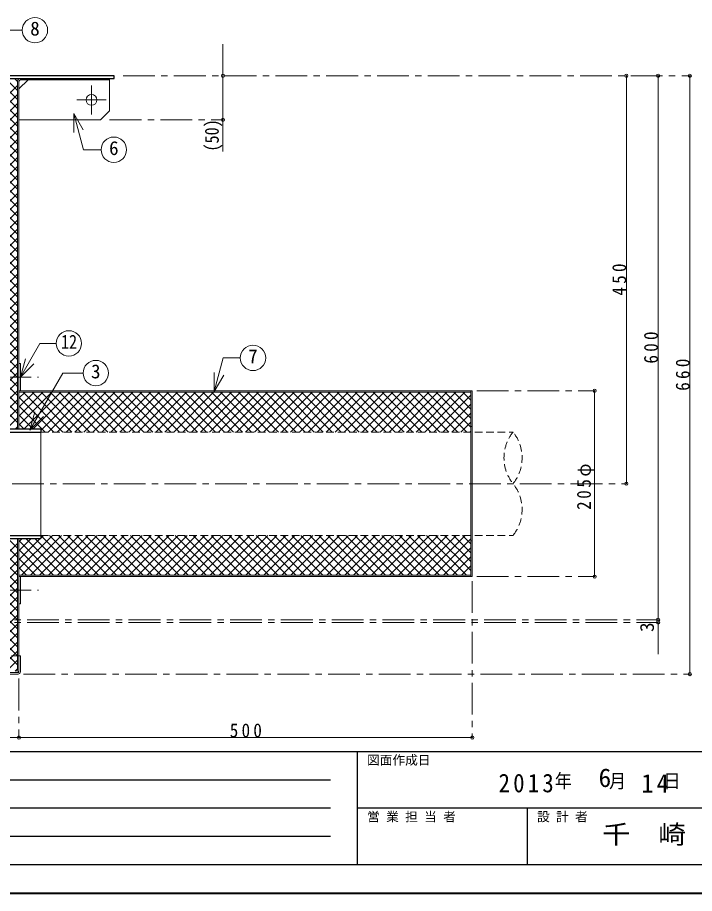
# Model space of a CAD drawing. Units: millimetres at full size, sheet at 1:7. Extents: x -1480 to 1355, y -979 to 988.
# Drawn here: x -476 to 270, y -979 to -13 of the extents above; entities that cross this region are included whole.
import ezdxf
from ezdxf.enums import TextEntityAlignment as Align

# ---------------------------------------------------------------- set-up
doc = ezdxf.new("R2010")
doc.units = ezdxf.units.MM
doc.header["$LTSCALE"] = 7
doc.header["$PDMODE"] = 32
doc.header["$PDSIZE"] = 3.5
doc.linetypes.add('CHAIN1', pattern=[8, 5, -1, 1, -1])
doc.linetypes.add('DASHED1', pattern=[1.8, 1.2, -0.6])
doc.layers.add('0-0_ﾚｲﾔ1', color=4, linetype='Continuous', lineweight=9)
doc.styles.add('ＭＳ ゴシック', font='')
doc.styles.get('ＭＳ ゴシック').set_extended_font_data('MS Gothic')

msp = doc.modelspace()

# ---------------------------------------------------------------- linework, layer by layer
at = {"layer": '0-0_ﾚｲﾔ1', "color": 7, "lineweight": 18}
for p, q in [((-471.095, -26.807), (-491.587, -26.807)), ((-476.345, -466.545), (-476.345, -83.245)), ((-474.745, -83.245), (-474.745, -466.545)), ((-473.145, -81.645), (-374.745, -81.645)), ((-374.745, -81.645), (-374.745, -80.045)), ((-414.374, -118.506), (-414.374, -139.506)), ((-414.374, -118.506), (-403.622, -158.632)), ((-414.374, -118.506), (-403.874, -136.692)), ((-384.091, -158.632), (-403.622, -158.632)), ((-473.145, -409.545), (-451.619, -372.262)), ((-433.686, -372.262), (-451.619, -372.262)), ((-473.145, -409.545), (-467.71, -389.261)), ((-473.145, -409.545), (-458.296, -394.696)), ((-259.358, -425.498), (-249.396, -388.32)), ((-230.622, -388.32), (-249.396, -388.32)), ((-462.601, -467.895), (-426.276, -404.978)), ((-404.015, -404.978), (-426.276, -404.978)), ((-259.358, -425.498), (-259.358, -404.498)), ((-259.358, -425.498), (-248.858, -407.311)), ((23.655, -424.545), (23.655, -464.045)), ((-474.745, -426.145), (23.655, -426.145)), ((-462.601, -467.895), (-457.166, -447.611)), ((-462.601, -467.895), (-447.752, -453.046)), ((-450.745, -470.045), (-450.745, -584.045)), ((25.255, -464.045), (23.655, -464.045)), ((-476.345, -732.845), (-476.345, -587.545)), ((-474.745, -587.545), (-474.745, -734.445)), ((25.255, -590.045), (23.655, -590.045)), ((23.655, -590.045), (23.655, -629.545)), ((25.255, -590.045), (25.255, -629.545)), ((-474.745, -627.945), (23.655, -627.945)), ((-474.745, -629.545), (25.255, -629.545)), ((-473.145, -659.545), (-473.145, -629.545)), ((-474.745, -659.545), (-473.145, -659.545)), ((-473.145, -717.045), (-474.745, -717.045)), ((-473.145, -734.445), (-473.145, -717.045)), ((-1083.145, -735.445), (-475.745, -735.445)), ((-1083.145, -737.045), (-475.745, -737.045))]:
    msp.add_line(p, q, dxfattribs=at)
at = {"layer": '0-0_ﾚｲﾔ1'}
for p, q in [((-249.745, -160.645), (-249.745, -42.045)), ((195.255, -527.045), (195.255, -77.045)), ((230.255, -677.045), (230.255, -77.045)), ((265.255, -77.045), (265.255, -737.045)), ((-526.691, -82.475), (-476.345, -132.82)), ((-519.221, -80.045), (-476.345, -122.921)), ((-509.321, -80.045), (-476.345, -113.021)), ((-499.422, -80.045), (-476.345, -103.122)), ((-489.522, -80.045), (-476.345, -93.222)), ((-479.623, -80.045), (-476.345, -83.323)), ((-474.745, -91.645), (-464.745, -81.645)), ((-374.745, -115.645), (-374.745, -81.645)), ((-526.745, -138.358), (-476.345, -87.958)), ((-526.745, -92.32), (-476.345, -142.72)), ((-526.745, -148.258), (-476.345, -97.858)), ((-526.745, -102.219), (-476.345, -152.619)), ((-526.745, -158.157), (-476.345, -107.757)), ((-526.745, -112.119), (-476.345, -162.519)), ((-374.745, -115.645), (-384.745, -125.645)), ((-526.745, -168.057), (-476.345, -117.657)), ((-526.745, -122.018), (-476.345, -172.418)), ((-526.745, -177.956), (-476.345, -127.556)), ((-526.745, -131.918), (-476.345, -182.318)), ((-384.745, -125.645), (-474.745, -125.645)), ((-526.745, -187.856), (-476.345, -137.456)), ((-526.745, -141.817), (-476.345, -192.217)), ((-526.745, -197.755), (-476.345, -147.355)), ((-526.745, -151.717), (-476.345, -202.117)), ((-526.745, -207.655), (-476.345, -157.255)), ((-526.745, -161.616), (-476.345, -212.016)), ((-526.745, -217.554), (-476.345, -167.154)), ((-526.745, -171.516), (-476.345, -221.916)), ((-526.745, -227.454), (-476.345, -177.054)), ((-526.745, -181.415), (-476.345, -231.815)), ((-526.745, -237.353), (-476.345, -186.953)), ((-526.745, -191.315), (-476.345, -241.715)), ((-526.745, -247.253), (-476.345, -196.853)), ((-526.745, -201.214), (-476.345, -251.614)), ((-526.745, -257.152), (-476.345, -206.752)), ((-526.745, -211.114), (-476.345, -261.514)), ((-526.745, -267.052), (-476.345, -216.652)), ((-526.745, -221.013), (-476.345, -271.413)), ((-526.745, -276.951), (-476.345, -226.551)), ((-526.745, -230.913), (-476.345, -281.313)), ((-526.745, -286.851), (-476.345, -236.451)), ((-526.745, -240.812), (-476.345, -291.212)), ((-526.745, -296.75), (-476.345, -246.35)), ((-526.745, -250.712), (-476.345, -301.112)), ((-526.745, -306.65), (-476.345, -256.25)), ((-526.745, -260.611), (-476.345, -311.011)), ((-526.745, -316.549), (-476.345, -266.149)), ((-526.745, -270.511), (-476.345, -320.911)), ((-526.745, -326.449), (-476.345, -276.049)), ((-526.745, -280.41), (-476.345, -330.81)), ((-526.745, -336.348), (-476.345, -285.948)), ((-526.745, -290.31), (-476.345, -340.71)), ((-526.745, -346.248), (-476.345, -295.848)), ((-526.745, -300.209), (-476.345, -350.609)), ((-526.745, -356.147), (-476.345, -305.747)), ((-526.745, -310.109), (-476.345, -360.509)), ((-526.745, -366.047), (-476.345, -315.647)), ((-526.745, -320.008), (-476.345, -370.408)), ((-526.745, -375.946), (-476.345, -325.546)), ((-526.745, -329.908), (-476.345, -380.308)), ((-526.745, -385.846), (-476.345, -335.446)), ((-526.745, -339.807), (-476.345, -390.207)), ((-526.745, -395.745), (-476.345, -345.345)), ((-526.745, -349.707), (-476.345, -400.107)), ((-526.745, -405.645), (-476.345, -355.245)), ((-526.745, -359.606), (-476.345, -410.006)), ((-526.745, -415.544), (-476.345, -365.144)), ((-526.745, -369.506), (-476.345, -419.906)), ((-526.745, -425.444), (-476.345, -375.044)), ((-526.745, -379.405), (-476.345, -429.805)), ((-526.745, -435.343), (-476.345, -384.943)), ((-526.745, -389.305), (-476.345, -439.705)), ((-526.745, -445.243), (-476.345, -394.843)), ((-526.745, -399.204), (-476.345, -449.604)), ((-526.745, -455.142), (-476.345, -404.742)), ((-526.745, -409.104), (-476.345, -459.504)), ((-526.745, -465.042), (-476.345, -414.642)), ((-518.349, -466.545), (-476.345, -424.541)), ((160.255, -424.545), (160.255, -629.545)), ((-508.45, -466.545), (-476.345, -434.441)), ((-474.745, -462.539), (-438.352, -426.145)), ((-474.745, -452.64), (-448.251, -426.145)), ((-474.745, -442.74), (-458.151, -426.145)), ((-474.745, -432.841), (-468.05, -426.145)), ((-474.745, -431.405), (-436.105, -470.045)), ((-470.106, -426.145), (-426.206, -470.045)), ((-468.852, -466.545), (-428.452, -426.145)), ((-460.206, -426.145), (-416.306, -470.045)), ((-458.953, -466.545), (-418.553, -426.145)), ((-450.745, -468.238), (-408.653, -426.145)), ((-450.307, -426.145), (-406.407, -470.045)), ((-442.654, -470.045), (-398.754, -426.145)), ((-440.407, -426.145), (-396.507, -470.045)), ((-432.754, -470.045), (-388.854, -426.145)), ((-430.508, -426.145), (-386.608, -470.045)), ((-422.855, -470.045), (-378.955, -426.145)), ((-420.608, -426.145), (-376.708, -470.045)), ((-412.955, -470.045), (-369.055, -426.145)), ((-410.709, -426.145), (-366.809, -470.045)), ((-403.056, -470.045), (-359.156, -426.145)), ((-400.809, -426.145), (-356.909, -470.045)), ((-393.156, -470.045), (-349.256, -426.145)), ((-390.91, -426.145), (-347.01, -470.045)), ((-383.257, -470.045), (-339.357, -426.145)), ((-381.01, -426.145), (-337.11, -470.045)), ((-373.357, -470.045), (-329.457, -426.145)), ((-371.111, -426.145), (-327.211, -470.045)), ((-363.458, -470.045), (-319.558, -426.145)), ((-361.211, -426.145), (-317.311, -470.045)), ((-353.558, -470.045), (-309.658, -426.145)), ((-351.312, -426.145), (-307.412, -470.045)), ((-343.659, -470.045), (-299.759, -426.145)), ((-341.412, -426.145), (-297.512, -470.045)), ((-333.759, -470.045), (-289.859, -426.145)), ((-331.513, -426.145), (-287.613, -470.045)), ((-323.86, -470.045), (-279.96, -426.145)), ((-321.613, -426.145), (-277.713, -470.045)), ((-313.96, -470.045), (-270.06, -426.145)), ((-311.714, -426.145), (-267.814, -470.045)), ((-304.061, -470.045), (-260.161, -426.145)), ((-301.814, -426.145), (-257.914, -470.045)), ((-294.161, -470.045), (-250.261, -426.145)), ((-291.915, -426.145), (-248.015, -470.045)), ((-284.262, -470.045), (-240.362, -426.145)), ((-282.015, -426.145), (-238.115, -470.045)), ((-274.362, -470.045), (-230.462, -426.145)), ((-272.116, -426.145), (-228.216, -470.045)), ((-264.463, -470.045), (-220.563, -426.145)), ((-262.216, -426.145), (-218.316, -470.045)), ((-254.563, -470.045), (-210.663, -426.145)), ((-252.317, -426.145), (-208.417, -470.045)), ((-244.664, -470.045), (-200.764, -426.145)), ((-242.417, -426.145), (-198.517, -470.045)), ((-234.764, -470.045), (-190.864, -426.145)), ((-232.518, -426.145), (-188.618, -470.045)), ((-224.865, -470.045), (-180.965, -426.145)), ((-222.618, -426.145), (-178.718, -470.045)), ((-214.965, -470.045), (-171.065, -426.145)), ((-212.719, -426.145), (-168.819, -470.045)), ((-205.066, -470.045), (-161.166, -426.145)), ((-202.819, -426.145), (-158.919, -470.045)), ((-195.166, -470.045), (-151.266, -426.145)), ((-192.92, -426.145), (-149.02, -470.045)), ((-185.267, -470.045), (-141.367, -426.145)), ((-183.02, -426.145), (-139.12, -470.045)), ((-175.367, -470.045), (-131.467, -426.145)), ((-173.121, -426.145), (-129.221, -470.045)), ((-165.468, -470.045), (-121.568, -426.145)), ((-163.221, -426.145), (-119.321, -470.045)), ((-155.568, -470.045), (-111.668, -426.145)), ((-153.322, -426.145), (-109.422, -470.045)), ((-145.669, -470.045), (-101.769, -426.145)), ((-143.422, -426.145), (-99.522, -470.045)), ((-135.769, -470.045), (-91.869, -426.145)), ((-133.523, -426.145), (-89.623, -470.045)), ((-125.87, -470.045), (-81.97, -426.145)), ((-123.623, -426.145), (-79.723, -470.045)), ((-115.97, -470.045), (-72.07, -426.145)), ((-113.724, -426.145), (-69.824, -470.045)), ((-106.071, -470.045), (-62.171, -426.145)), ((-103.824, -426.145), (-59.924, -470.045)), ((-96.171, -470.045), (-52.271, -426.145)), ((-93.925, -426.145), (-50.025, -470.045)), ((-86.272, -470.045), (-42.372, -426.145)), ((-84.025, -426.145), (-40.125, -470.045)), ((-76.372, -470.045), (-32.472, -426.145)), ((-74.126, -426.145), (-30.226, -470.045)), ((-66.473, -470.045), (-22.573, -426.145)), ((-64.226, -426.145), (-20.326, -470.045)), ((-56.573, -470.045), (-12.673, -426.145)), ((-54.327, -426.145), (-10.427, -470.045)), ((-46.674, -470.045), (-2.774, -426.145)), ((-44.427, -426.145), (-0.527, -470.045)), ((-36.774, -470.045), (7.126, -426.145)), ((-34.528, -426.145), (9.372, -470.045)), ((-26.875, -470.045), (17.025, -426.145)), ((-24.628, -426.145), (19.272, -470.045)), ((-16.975, -470.045), (23.655, -429.415)), ((-14.729, -426.145), (23.655, -464.529)), ((-4.829, -426.145), (23.655, -454.63)), ((5.07, -426.145), (23.655, -444.73)), ((14.97, -426.145), (23.655, -434.831)), ((-498.551, -466.545), (-476.345, -444.34)), ((-474.745, -441.305), (-446.005, -470.045)), ((-7.076, -470.045), (23.655, -439.315)), ((-474.745, -451.204), (-459.404, -466.545)), ((2.824, -470.045), (23.655, -449.214)), ((-488.651, -466.545), (-476.345, -454.24)), ((-474.745, -461.104), (-469.304, -466.545)), ((12.723, -470.045), (23.655, -459.114)), ((-478.752, -466.545), (-476.345, -464.139)), ((22.623, -470.045), (23.655, -469.013)), ((23.655, -590.045), (23.655, -464.045)), ((25.255, -590.045), (25.255, -464.045)), ((-526.494, -587.545), (-476.345, -637.695)), ((-516.595, -587.545), (-476.345, -627.795)), ((-506.695, -587.545), (-476.345, -617.896)), ((-496.796, -587.545), (-476.345, -607.996)), ((-486.896, -587.545), (-476.345, -598.097)), ((-476.997, -587.545), (-476.345, -588.197)), ((-474.745, -620.931), (-437.86, -584.045)), ((-474.745, -611.032), (-451.259, -587.545)), ((-474.745, -601.132), (-461.159, -587.545)), ((-474.745, -591.233), (-471.058, -587.545)), ((-471.86, -627.945), (-427.96, -584.045)), ((-467.097, -587.545), (-426.697, -627.945)), ((-461.961, -627.945), (-418.061, -584.045)), ((-457.198, -587.545), (-416.798, -627.945)), ((-452.061, -627.945), (-408.161, -584.045)), ((-450.745, -587.032), (-447.759, -584.045)), ((-450.745, -584.099), (-406.898, -627.945)), ((-442.162, -627.945), (-398.262, -584.045)), ((-440.899, -584.045), (-396.999, -627.945)), ((-432.262, -627.945), (-388.362, -584.045)), ((-430.999, -584.045), (-387.099, -627.945)), ((-422.363, -627.945), (-378.463, -584.045)), ((-421.1, -584.045), (-377.2, -627.945)), ((-412.463, -627.945), (-368.563, -584.045)), ((-411.201, -584.045), (-367.301, -627.945)), ((-402.564, -627.945), (-358.664, -584.045)), ((-401.301, -584.045), (-357.401, -627.945)), ((-392.664, -627.945), (-348.764, -584.045)), ((-391.402, -584.045), (-347.502, -627.945)), ((-382.765, -627.945), (-338.865, -584.045)), ((-381.502, -584.045), (-337.602, -627.945)), ((-372.865, -627.945), (-328.965, -584.045)), ((-371.603, -584.045), (-327.703, -627.945)), ((-362.966, -627.945), (-319.066, -584.045)), ((-361.703, -584.045), (-317.803, -627.945)), ((-353.066, -627.945), (-309.166, -584.045)), ((-351.804, -584.045), (-307.904, -627.945)), ((-343.167, -627.945), (-299.267, -584.045)), ((-341.904, -584.045), (-298.004, -627.945)), ((-333.267, -627.945), (-289.367, -584.045)), ((-332.005, -584.045), (-288.105, -627.945)), ((-323.368, -627.945), (-279.468, -584.045)), ((-322.105, -584.045), (-278.205, -627.945)), ((-313.468, -627.945), (-269.568, -584.045)), ((-312.206, -584.045), (-268.306, -627.945)), ((-303.569, -627.945), (-259.669, -584.045)), ((-302.306, -584.045), (-258.406, -627.945)), ((-293.669, -627.945), (-249.769, -584.045)), ((-292.407, -584.045), (-248.507, -627.945)), ((-283.77, -627.945), (-239.87, -584.045)), ((-282.507, -584.045), (-238.607, -627.945)), ((-273.87, -627.945), (-229.97, -584.045)), ((-272.608, -584.045), (-228.708, -627.945)), ((-263.971, -627.945), (-220.071, -584.045)), ((-262.708, -584.045), (-218.808, -627.945)), ((-254.071, -627.945), (-210.171, -584.045)), ((-252.809, -584.045), (-208.909, -627.945)), ((-244.172, -627.945), (-200.272, -584.045)), ((-242.909, -584.045), (-199.009, -627.945)), ((-234.272, -627.945), (-190.372, -584.045)), ((-233.01, -584.045), (-189.11, -627.945)), ((-224.373, -627.945), (-180.473, -584.045)), ((-223.11, -584.045), (-179.21, -627.945)), ((-214.473, -627.945), (-170.573, -584.045)), ((-213.211, -584.045), (-169.311, -627.945)), ((-204.574, -627.945), (-160.674, -584.045)), ((-203.311, -584.045), (-159.411, -627.945)), ((-194.674, -627.945), (-150.774, -584.045)), ((-193.412, -584.045), (-149.512, -627.945)), ((-184.775, -627.945), (-140.875, -584.045)), ((-183.512, -584.045), (-139.612, -627.945)), ((-174.875, -627.945), (-130.975, -584.045)), ((-173.613, -584.045), (-129.713, -627.945)), ((-164.976, -627.945), (-121.076, -584.045)), ((-163.713, -584.045), (-119.813, -627.945)), ((-155.076, -627.945), (-111.176, -584.045)), ((-153.814, -584.045), (-109.914, -627.945)), ((-145.177, -627.945), (-101.277, -584.045)), ((-143.914, -584.045), (-100.014, -627.945)), ((-135.277, -627.945), (-91.377, -584.045)), ((-134.015, -584.045), (-90.115, -627.945)), ((-125.378, -627.945), (-81.478, -584.045)), ((-124.115, -584.045), (-80.215, -627.945)), ((-115.478, -627.945), (-71.578, -584.045)), ((-114.216, -584.045), (-70.316, -627.945)), ((-105.579, -627.945), (-61.679, -584.045)), ((-104.316, -584.045), (-60.416, -627.945)), ((-95.679, -627.945), (-51.779, -584.045)), ((-94.417, -584.045), (-50.517, -627.945)), ((-85.78, -627.945), (-41.88, -584.045)), ((-84.517, -584.045), (-40.617, -627.945)), ((-75.88, -627.945), (-31.98, -584.045)), ((-74.618, -584.045), (-30.718, -627.945)), ((-65.981, -627.945), (-22.081, -584.045)), ((-64.718, -584.045), (-20.818, -627.945)), ((-56.081, -627.945), (-12.181, -584.045)), ((-54.819, -584.045), (-10.919, -627.945)), ((-46.182, -627.945), (-2.282, -584.045)), ((-44.919, -584.045), (-1.019, -627.945)), ((-36.282, -627.945), (7.618, -584.045)), ((-35.02, -584.045), (8.88, -627.945)), ((-26.383, -627.945), (17.517, -584.045)), ((-25.12, -584.045), (18.78, -627.945)), ((-16.483, -627.945), (23.655, -587.807)), ((-15.221, -584.045), (23.655, -622.921)), ((-5.321, -584.045), (23.655, -613.021)), ((4.578, -584.045), (23.655, -603.122)), ((14.478, -584.045), (23.655, -593.222)), ((-526.745, -643.233), (-476.345, -592.833)), ((-526.745, -597.194), (-476.345, -647.594)), ((-474.745, -589.797), (-436.597, -627.945)), ((-6.584, -627.945), (23.655, -597.707)), ((-526.745, -653.132), (-476.345, -602.732)), ((-526.745, -607.094), (-476.345, -657.494)), ((-474.745, -599.697), (-446.496, -627.945)), ((3.316, -627.945), (23.655, -607.606)), ((-526.745, -663.032), (-476.345, -612.632)), ((-526.745, -616.993), (-476.345, -667.393)), ((-474.745, -609.596), (-456.396, -627.945)), ((13.215, -627.945), (23.655, -617.506)), ((-526.745, -672.931), (-476.345, -622.531)), ((-526.745, -626.893), (-476.345, -677.293)), ((-474.745, -619.496), (-466.295, -627.945)), ((23.115, -627.945), (23.655, -627.405)), ((-579.36, -735.445), (-476.345, -632.431)), ((-526.745, -636.792), (-476.345, -687.192)), ((-569.461, -735.445), (-476.345, -642.33)), ((-526.745, -646.692), (-476.345, -697.092)), ((-559.561, -735.445), (-476.345, -652.23)), ((-526.745, -656.591), (-476.345, -706.991)), ((-549.662, -735.445), (-476.345, -662.129)), ((-526.745, -666.491), (-476.345, -716.891)), ((-539.762, -735.445), (-476.345, -672.029)), ((-529.863, -735.445), (-476.345, -681.928)), ((-526.745, -676.39), (-476.345, -726.79)), ((230.255, -715.045), (230.255, -677.045)), ((-519.963, -735.445), (-476.345, -691.828)), ((-510.064, -735.445), (-476.345, -701.727)), ((-500.164, -735.445), (-476.345, -711.627)), ((-488.665, -733.845), (-476.345, -721.526)), ((-478.765, -733.845), (-476.345, -731.426)), ((-1084.745, -807.045), (-474.745, -807.045)), ((25.255, -807.045), (-474.745, -807.045))]:
    msp.add_line(p, q, dxfattribs=at)
at = {"layer": '0-0_ﾚｲﾔ1', "linetype": 'CHAIN1'}
for p, q in [((-359.745, -77.045), (265.255, -77.045)), ((-394.745, -119.645), (-394.745, -87.645)), ((-378.745, -103.645), (-410.745, -103.645)), ((-374.745, -125.645), (-249.745, -125.645)), ((-496.345, -409.545), (-453.145, -409.545)), ((30.255, -424.545), (160.255, -424.545)), ((-594.245, -527.045), (195.255, -527.045)), ((25.255, -634.545), (25.255, -807.045)), ((30.255, -629.545), (160.255, -629.545)), ((-496.345, -644.545), (-453.145, -644.545)), ((-521.745, -677.045), (230.255, -677.045)), ((-521.745, -680.045), (230.255, -680.045)), ((-474.745, -742.045), (-474.745, -807.045)), ((-469.745, -737.045), (265.255, -737.045))]:
    msp.add_line(p, q, dxfattribs=at)
at = {"layer": '0-0_ﾚｲﾔ1', "color": 5, "lineweight": 25}
for p, q in [((-523.745, -80.045), (-369.745, -80.045)), ((-539.745, -470.045), (-450.745, -470.045)), ((-534.745, -466.545), (-450.745, -466.545)), ((-450.745, -466.545), (-450.745, -470.045)), ((-539.745, -584.045), (-450.745, -584.045)), ((-534.745, -587.545), (-450.745, -587.545)), ((-450.745, -584.045), (-450.745, -587.545))]:
    msp.add_line(p, q, dxfattribs=at)
at = {"layer": '0-0_ﾚｲﾔ1', "linetype": 'DASHED1'}
for p, q in [((-450.745, -470.045), (70.255, -470.045)), ((-450.745, -584.045), (70.255, -584.045)), ((-474.745, -717.045), (-1084.745, -717.045))]:
    msp.add_line(p, q, dxfattribs=at)
at = {"layer": '0-0_ﾚｲﾔ1', "color": 6, "lineweight": 25}
for p, q in [((-1448.245, -822.545), (1323.755, -822.545)), ((-101.245, -947.545), (-101.245, -822.545)), ((-781.245, -853.795), (-131.245, -853.795)), ((-131.245, -885.045), (-781.245, -885.045)), ((1323.755, -885.045), (-101.245, -885.045)), ((86.255, -947.545), (86.255, -885.045)), ((-131.245, -916.295), (-781.245, -916.295)), ((1323.755, -947.545), (-1448.245, -947.545))]:
    msp.add_line(p, q, dxfattribs=at)
at = {"layer": '0-0_ﾚｲﾔ1', "color": 1, "lineweight": 40}
msp.add_line((1355.255, -979.045), (-1479.745, -979.045), dxfattribs=at)
at = {"layer": '0-0_ﾚｲﾔ1', "color": 5, "lineweight": 25}
msp.add_lwpolyline([(-369.745, -80.045), (-369.745, -77.045), (-523.745, -77.045)], dxfattribs=at)
at = {"layer": '0-0_ﾚｲﾔ1', "color": 7, "lineweight": 18}
for points in [[(-474.745, -394.545), (-473.145, -394.545), (-473.145, -424.545)], [(-474.745, -424.545), (25.255, -424.545), (25.255, -464.045)]]:
    msp.add_lwpolyline(points, dxfattribs=at)
for centre in [(-457.095, -26.807), (-370.091, -158.632), (-419.686, -372.262), (-216.622, -388.32), (-390.015, -404.978)]:
    msp.add_circle(centre, 14, dxfattribs=at)
at = {"layer": '0-0_ﾚｲﾔ1'}
msp.add_circle((-394.745, -103.645), 6, dxfattribs=at)
at = {"layer": '0-0_ﾚｲﾔ1', "color": 7, "lineweight": 18}
for centre, radius, start, end in [((-473.145, -83.245), 3.2, 90, 180), ((-473.145, -83.245), 1.6, 90, 180), ((-477.345, -732.845), 1, 270, 0), ((-477.345, -732.845), 2.6, 270, 0), ((-475.745, -734.445), 2.6, 270, 0), ((-475.745, -734.445), 1, 270, 0)]:
    msp.add_arc(centre, radius, start, end, dxfattribs=at)
at = {"layer": '0-0_ﾚｲﾔ1', "linetype": 'DASHED1'}
for centre, start, end in [((105.867, -498.545), 141.33038, 218.66962), ((34.642, -498.545), 321.33038, 38.66962), ((34.642, -555.545), 321.33038, 38.66962)]:
    msp.add_arc(centre, 45.612, start, end, dxfattribs=at)
at = {"layer": '0-0_ﾚｲﾔ1'}
for p in [(-249.745, -77.045), (195.255, -77.045), (230.255, -77.045), (265.255, -77.045), (-249.745, -125.645), (160.255, -424.545), (195.255, -527.045), (160.255, -629.545), (230.255, -677.045), (230.255, -680.045), (265.255, -737.045), (-474.745, -807.045), (25.255, -807.045)]:
    msp.add_point(p, dxfattribs=at)

# ---------------------------------------------------------------- texts
at = {"layer": '0-0_ﾚｲﾔ1', "color": 7, "style": 'ＭＳ ゴシック'}
for s, height, p in [('8', 15.4, (-462.345, -37.307)), ('6', 15.4, (-375.341, -169.132)), ('7', 15.4, (-221.872, -398.82)), ('3', 15.4, (-395.265, -415.478)), ('図面作成日', 10.26, (-90.745, -840.045)), ('6', 20.53, (164.555, -867.795)), ('営 業 担 当 者', 10.26, (-90.745, -902.545)), ('設 計 者', 10.26, (96.755, -902.545))]:
    msp.add_text(s, height=height, dxfattribs=at).set_placement(p, align=Align.BOTTOM_LEFT)
at = {"layer": '0-0_ﾚｲﾔ1', "color": 7, "style": 'ＭＳ ゴシック', "width": 0.85}
msp.add_text('(50)', height=15.4, rotation=90, dxfattribs=at).set_placement((-249.745, -160.645), align=Align.BOTTOM_LEFT)
at = {"layer": '0-0_ﾚｲﾔ1', "color": 7, "style": 'ＭＳ ゴシック'}
for s, height, width, p in [('12', 15.4, 0.85, (-428.436, -382.762)), ('千\u3000崎', 20.53, 1.1, (168.755, -930.295))]:
    msp.add_text(s, height=height, dxfattribs=dict(at, width=width)).set_placement(p, align=Align.BOTTOM_LEFT)
msp.add_text('3', height=15.4, rotation=90, dxfattribs=at).set_placement((230.255, -690.545), align=Align.BOTTOM_LEFT)
at = {"layer": '0-0_ﾚｲﾔ1', "color": 7, "char_height": 15.4, "attachment_point": 7, "rotation": 90, "style": 'ＭＳ ゴシック'}
for s, insert in [('\\T1.38;\\W0.9;450', (195.255, -319.545)), ('\\T1.38;\\W0.9;600', (230.255, -394.545)), ('\\T1.38;\\W0.9;660', (265.255, -424.545)), ('\\T1.3;\\W0.9;205φ', (160.255, -555.92))]:
    msp.add_mtext(s, dxfattribs=dict(at, insert=insert))
at = {"layer": '0-0_ﾚｲﾔ1', "color": 7, "attachment_point": 7, "style": 'ＭＳ ゴシック'}
for s, insert, char_height in [('\\T1.38;\\W0.9;500', (-242.245, -807.045), 15.4), ('\\T1.28;\\W0.9;2013', (54.305, -867.795), 20.53), ('\\T1.27;\\W0.9;年\\~\\~\\~月\\~\\~\\~日', (116.255, -864.295), 15.4), ('\\T1.27;\\W0.95;14', (211.805, -867.795), 20.53)]:
    msp.add_mtext(s, dxfattribs=dict(at, insert=insert, char_height=char_height))

doc.saveas('drawing.dxf')
